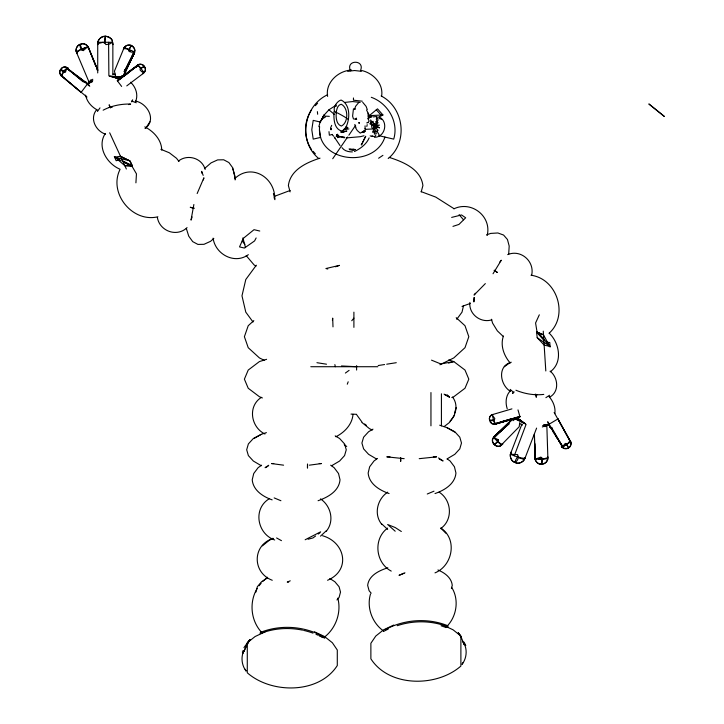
<?xml version="1.0" encoding="UTF-8"?>
<svg xmlns="http://www.w3.org/2000/svg" width="724" height="724" viewBox="0 0 724 724"><rect width="100%" height="100%" fill="white"/><g stroke="black" fill="none" stroke-linecap="round" stroke-linejoin="round"><path stroke-width="1.09" d="M328.986 131.641L329.357 135.216L332.425 134.42M365.077 128.112L365.077 125.876M473.876 297.591L473.867 301.926L474.473 297.654M373.702 123.822L374.408 123.723L374.408 129.288L376.752 127.895A2.842 2.842 0 0 0 376.752 125.116L375.756 124.103A2.652 2.652 0 0 0 373.05 124.103L372.055 125.116A2.842 2.842 0 0 0 372.055 127.895L374.408 129.288L374.408 127.741L373.747 127.18L374.724 125.261L379.466 127.895L377.113 126.51L377.023 127.225L374.399 125.949L372.851 132.501M493.94 437.93L494.401 436.273M103.116 42.291L98.609 43.449L97.704 44.617C97.224 40.245 100.808 36.073 105.288 36.2C112.799 37.286 116.473 43.802 105.849 44.598L105.396 43.531L104.256 43.322L105.288 36.2L105.061 42.291M161.751 150.158C161.642 139.904 153.578 131.234 144.782 126.872M307.546 464.147L307.483 468.102L307.483 464.229M547.878 457.839L547.86 456.853L547.118 457.867L543.317 458.98M336.045 106.401L336.072 105.043M143.171 72.744L142.918 73.703L144.8 71.785A5.186 5.177 0 0 0 145.289 68.373C144.637 64.336 139.343 62.997 136.791 65.603L137.777 65.622L140.212 67.549M511.551 453.496L511.117 452.084C507.886 459.333 516.293 468.003 518.701 456.392L517.705 455.785L517.678 454.618L510.311 454.256L510.239 456.002A7.747 7.747 0 0 0 523.307 461.034L524.131 459.577M546.376 342.162L549.788 342.543L550.041 346.47L544.149 345.104L537.208 337.665L536.529 331.845M134.012 53.567L134.447 52.771M334.045 111.442C333.646 118.084 333.719 128.465 341.312 130.917L343.221 130.41L347.764 127.406L345.629 127.116L344.995 128.881L343.882 129.37L347.764 127.406L344.995 128.881C350.117 120.664 351.068 104.736 341.131 100.057C336.28 100.907 330.135 112.039 337.719 113.044C341.33 115.089 345.194 116.89 348.389 119.541M569.489 447.251L570.186 446.364A5.186 5.177 0 0 0 570.965 443.007L557.923 418.943L570.702 441.866L566.53 444.455L568.548 448.002L566.63 443.595L565.272 443.423L562.105 447.206L563.01 447.948A5.186 5.177 0 0 0 566.358 448.753C569.598 448.5 571.851 444.898 570.702 441.866L554.141 412.454M135.913 182.846L136.456 173.86L132.112 166.411M508.682 254.196L509.189 246.042L507.452 239.508L503.587 235.056L497.877 232.974L490.691 233.409L486.619 234.866M134.112 53.603L133.822 52.526M129.334 49.666L131.288 45.467L128.465 50.146L129.198 51.522C135.225 53.802 136.691 50.164 132.592 46.218C130.61 43.829 123.858 45.286 124.818 48.019M133.994 51.639L134.166 53.359M337.565 134.184L336.732 135.596L338.416 136.501L344.651 137.406L344.027 137.949M554.846 413.648C555.751 407.494 553.109 401.168 549.064 396.598M368.091 113.116L368.091 117.161L369.267 115.514L366.57 110.012M318.85 126.718L320.252 121.342L322.298 118.528M332.416 320.307L332.696 318.126L332.995 326.877M64.508 72.101L64.689 70.717L63.766 71.079L64.563 72.038L64.137 72.49C57.513 69.223 64.047 64.78 68.128 68.318L67.06 67.495L60.952 75.558L86.989 97.052M519.751 422.599L519.199 426.735L500.42 445.93A5.892 5.883 0 0 1 492.754 438.536L494.112 436.536L508.963 423.721L494.049 437.703C488.609 440.283 497.126 450.02 501.488 445.124M134.402 52.906L134.564 51.938M381.548 96.41C383.919 84.056 373.195 73.015 361.683 70.527M370.507 593.961C366.435 607.572 372.136 622.911 383.62 631.047M319.601 126.619C316.216 162.42 374.516 168.963 384.933 137.044M487.18 235.454C491.94 216.431 471.487 200.367 453.93 208.811M366.833 126.474L367.186 124.618M366.715 122.899L367.991 122.709M570.186 442.183L570.295 441.206L570.811 442.346L569.897 440.545L570.268 441.169M131.189 46.083L131.288 45.467L131.135 46.046M498.248 439.649L498.574 441.314L494.248 444.663L497.587 441.45M353.013 414.318C352.262 424.391 344.543 432.454 335.846 436.762M452.609 397.177C458.265 404.291 456.364 414.979 450.084 421.115M463.532 305.628L462.012 312.153L456.744 319.311M193.869 204.512L191.027 220.114L192.113 216.947M372.055 135.488L371.783 136.528L370.163 135.84M255.898 592.087L257.337 586.73L261.563 581.725L267.446 577.978M451.405 588.576L452.274 585.354C451.495 577.671 444.572 572.675 437.93 569.978M203.326 179.968L203.915 177.796L197.154 193.543M421.196 191.887L422.916 185.579C420.87 169.045 403.178 161.914 389.286 157.407M87.685 47.73L88.781 48.336C86.418 41.892 76.491 41.775 81.595 50.182L82.554 49.965L83.332 48.571L82.255 49.983M547.471 460.256L547.652 458.772M454.5 413.042L456.22 407.585M355.538 109.08L353.457 108.844L352.597 116.166L353.457 118.926L355.946 119.207L356.308 118.075M143.56 67.133L144.338 66.255L140.13 68.581L140.085 69.947C143.117 74.427 146.773 71.667 144.945 67.296M97.722 42.291L98.355 40.662A7.747 7.747 0 0 1 112.292 40.635L112.881 44.617L112.672 44.01M519.226 417.305L516.701 418.029L516.248 419.35L517.452 419.214M375.783 135.406L374.761 136.546L372.48 136.23M512.854 419.639L514.194 418.617L520.402 420.336L518.149 418.789M569.951 440.826L567.634 443.767M354.461 109.469L355.62 106.274L358.914 102.31M134.429 52.843L134.827 50.644A5.892 5.883 0 0 0 125.071 46.508L123.84 48.318L124.157 47.874M347.285 384.209L348.181 381.792M510.71 453.215L521.986 423.947M526.104 424.336L514.284 455.785M517.579 457.052C510.348 466.03 522.294 464.374 524.828 458.654L536.602 428.101M519.398 457.758L524.013 458.292L525.28 457.541L524.837 458.645M67.06 67.495L65.459 72.156L64.563 72.038M135.343 102.003C138.664 95.369 135.886 86.998 130.564 82.246M503.451 336.017C500.022 345.23 503.931 355.9 510.23 362.968M360.425 70.753C365.511 59.413 345.357 59.413 350.452 70.753M60.146 70.101L59.712 72.762L60.952 75.558L81.115 92.355L60.336 74.572A5.186 5.177 0 0 1 59.802 71.187L60.753 69.07L61.25 69.287M242.377 651.048L243.87 651.473L247.282 643.274L249.843 639.627L247.545 644.188M330.542 128.058L331.701 125.333M115.424 75.224L114.455 71.169L123.795 48.418L123.487 49.114L124.474 48.571L127.967 49.096M123.352 75.966L133.976 51.893L134.601 52.191L125.089 70.309L133.976 51.893L134.465 52.707L134.257 51.802L134.456 52.752L123.406 75.93L134.465 52.68L133.976 51.893L134.329 52.988L125.089 70.309L131.026 58.572M374.082 126.184L374.408 126.51L373.05 121.315L371.783 121.858M493.994 436.681L494.619 436.129L494.42 437.169M257.219 588.386C248.712 602.386 250.83 621.708 262.513 633.265M539.317 314.804L535.579 322.995L536.964 331.511M131.759 101.921L132.673 99.912L131.849 101.107L136.32 102.781M243.852 650.74C240.694 657.093 241.707 665.465 246.133 671.094L245.174 669.266M493.496 437.504L512.556 419.078L493.877 436.789L493.759 437.685L494.067 436.554M123.198 76.482L134.311 53.06L128.311 63.866M321.447 120.311L323.999 114.962L321.872 119.08L325.375 117.044M311.591 109.813C303.528 121.722 303.528 137.777 311.591 149.687M320.732 121.478L323.601 115.65L328.922 109.813L335.855 105.333M243.87 651.473L246.631 646.007M65.341 69.766L64.861 70.717L65.45 69.613M256.142 237.952L254.586 240.92L244.422 248.061L239.517 246.902L243.409 238.287L254.015 229.68L259.771 231.037M462.998 662.541L462.039 664.361C466.455 658.731 467.469 650.36 464.319 644.016M562.105 447.206L561.399 446.047L562.105 447.206L565.417 445.151L566.132 443.821M96.654 109.722C89.314 118.347 95.722 131.017 105.514 134.175M120.736 77.531L121.822 75.586M123.985 71.676L125.605 68.744M373.937 127.333L374.724 125.261L379.466 125.116L373.937 126.637M117.822 79.975L119.913 78.391L119.858 76.997L118.79 77.559M326.298 531.235C334.687 521.18 330.968 505.913 320.515 498.881M63.169 72.717L62.146 74.744L62.183 76.509L60.626 75.088L61.549 76.011M149.913 121.84L145.85 128.012M369.149 137.895C366.38 144.302 360.57 148.565 354.461 151.533M364.244 130.546L362.923 132.148L364.109 132.619L362.824 131.768L361.005 132.655L362.923 132.148L365.303 129.641M349.077 148.954L349.583 149.262M570.25 442.147L570.24 441.115M247.282 643.536L249.843 639.627L243.952 647.591M564.421 445.857L565.399 445.034L564.521 445.703M367.91 122.51L369.168 121.134L368.018 118.655L369.349 116.655M332.714 158.746L347.611 137.017M348.859 135.198L355.62 125.333M454.5 415.305L449.45 422.49L444.102 426.608M97.459 111.451L99.993 107.876M493.026 273.753L501.298 260.215L499.859 261.934M105.233 133.605C96.582 146.818 106.926 163.841 120.112 169.271C108.12 192.892 132.22 222.947 157.886 216.793M475.387 293.265L474.057 295.075L485.333 283.6M256.314 265.201L245.789 279.518L241.979 295.835L245.789 312.153L253.029 321.999M372.417 122.98L370.697 119.931L370.697 122.709L369.873 123.822L374.408 126.51L374.172 126.085M63.984 71.558L64.816 71.585M80.998 92.527L87.613 83.776L82.02 79.749L83.378 81.604L87.613 83.776M534.918 443.758L535 458.292C536.131 464.736 543.742 467.306 542.321 458.138L541.335 457.984L540.113 459.007L541.326 458.265M123.759 48.49L124.854 47.684L124.139 47.992M143.551 73.196L126.763 85.894M351.746 320.741L353.9 318.126M259.038 585.761L261.12 583.273M262.513 581.616L267.31 577.218M91.097 79.667L87.514 83.903L89.224 85.197M336.959 599.952L339.076 597.454L340.515 592.087L339.076 586.73L334.85 581.725L329.8 578.512M124.311 75.35L123.614 76.147L129.732 71.649M144.185 66.327L140.999 68.59M388.182 158.529C408.372 142.085 404.083 107.677 381.141 95.948M445.658 627.554C456.609 617.635 459.622 599.97 451.658 587.336M315.356 105.677L317.61 103.206M510.791 390.453C505.723 394.978 505.198 402.607 507.216 408.752M549.145 333.212C568.865 315.474 557.218 278.722 531.018 275.238M387.621 528.086C373.005 538.828 375.394 562.801 391.232 571.1M376.317 124.537L378.109 122.709L375.684 121.596L376.752 125.116M498.655 442.473L501.723 444.219L502.836 444.065L501.044 444.907L502.356 444.554M512.619 419.06L494.049 437.703L493.578 437.206L508.963 423.721L499.207 432.527M514.103 391.82L512.529 393.358L513.723 392.544L510.158 389.376M269.047 498.881C252.64 508.954 257.282 533.977 274.704 539.986M387.657 492.148C377.204 499.18 373.484 514.447 381.874 524.511M440.572 528.674C453.224 519.913 451.857 500.203 439.124 492.148M89.74 81.785L87.514 83.903L92.419 81.74M512.945 418.626L493.958 436.871M145.035 128.51C156.918 120.03 147.56 103.414 135.524 101.043M320.515 536.149L326.298 530.783M253.825 320.605L248.223 325.719L244.395 336.705L248.223 347.692L259.427 357.928L264.387 360.371M144.257 66.382L143.488 67.024M92.808 79.251L87.514 83.903L92.817 80.708M204.512 168.547L211.073 162.882L217.625 159.895L223.698 159.787L228.902 162.556L232.875 168.022L235.255 178.928M213.833 238.495L210.557 241.327L204.005 244.314L197.933 244.422L192.729 241.653L188.756 236.187L186.294 228.395M368.018 118.655L371.783 116.483L369.312 117.46M76.129 51.54L76.02 50.056A6.597 6.588 0 0 1 87.007 45.413L87.993 46.526L83.269 50.662L82.554 49.965M549.661 397.159C559.616 391.747 558.186 377.629 550.186 371.15M505.352 427.133L494.23 436.454L494.049 437.703L498.374 439.767M513.054 420.689L515.624 418.535M382.924 114.962L369.258 115.65L377.521 108.844L382.924 114.962L378.136 117.369M504.32 366.706L510.329 362.407M262.378 545.851L269.265 540.312L272.858 538.285M247.282 642.758L255.092 636.541L265.265 631.771M61.585 68.201L62.535 67.585A5.186 5.177 0 0 1 65.947 67.124L68.3 68.418L67.314 68.436M375.756 131.696L378.109 130.302L372.489 124.537M374.408 137.252C384.833 137.578 388.725 122.094 379.638 117.207M261.4 397.358C247.454 406.209 250.803 427.214 264.966 434.02M248.468 642.369L247.282 643.274L247.282 672.786C271.31 693.972 318.922 694.216 337.293 665.546L337.293 650.007L332.379 642.758L324.578 636.541L314.397 631.771M570.059 442.264L570.593 441.939M118.673 79.332L138.51 64.526L138.076 64.816M138.003 64.879L122.039 76.943L120.673 78.708L117.695 77.097L115.632 77.577L118.293 78.201M123.56 76.482L127.071 73.83M137.587 65.902L135.831 67.223L137.587 65.884M315.592 536.004L312.976 537.941L308.098 539.226M318.207 534.059L319.954 532.764M489.659 420.481L491.868 423.621L494.854 424.11M345.384 373.059L349.095 370.362M178.412 161.099C187.407 153.76 202.168 158.031 205.154 169.452M187.073 227.644C176.937 237.454 159.651 231.246 157.361 217.462M261.599 465.188L258.106 467.695L253.726 473.523L252.224 479.777C253.101 490.293 263.029 496.7 272.152 499.868M377.521 458.455L374.027 460.962L369.647 466.79L368.154 473.053C369.068 484.012 379.675 490.311 389.087 493.56M324.551 637.029C336.017 628.079 341.547 612.26 337.809 598.115M492.058 414.581C487.65 416.979 489.017 423.024 494.311 419.92L494.836 418.662L492.058 414.581L494.854 424.309L494.365 424.282L496.347 423.893L494.917 422.87L493.913 420.834M493.198 414.381L511.931 408.87M235.065 178.303C251.753 162.963 275.048 177.652 274.758 198.575M248.35 254.676C234.603 264.776 215.236 254.214 213.091 238.142M327.592 94.744C303.519 105.948 297.745 141.442 318.741 158.529M378.616 158.23L382.924 155.352M268.722 465.27L265.084 467.695L267.989 466.238M545.887 397.684L549.543 395.259M84.654 47.938L83.522 48.68L84.871 47.847M550.24 371.783C563.073 362.57 559.543 342.968 549.181 333.158M565.417 445.151L566.53 444.455M558.095 418.834L545.027 426.662M434.997 572.874C452.744 565.661 457.74 538.891 440.753 528.031L445.903 533.235M120.808 77.866L119.913 78.391M373.874 126.818L376.181 126.021M372.978 429.151L368.579 431.748L363.611 437.187L361.909 443.034L363.611 448.871L368.579 454.31L376.498 458.989M331.673 465.713L339.592 461.043L344.561 455.604L346.262 449.758L344.561 443.921L339.592 438.482L335.194 435.884M446.907 458.989L454.817 454.31L459.794 448.871L461.487 443.034L459.794 437.187L454.817 431.748L446.907 427.622L439.685 425.196M364.009 135.741L360.29 136.7L346.316 137.922M254.233 438.364L261.264 434.346L266.423 432.617M511.497 419.296L512.438 418.798L506.157 420.508M489.686 420.572L493.496 419.594M261.264 434.346L253.355 438.482L248.377 443.921L246.685 449.758L248.377 455.604L253.355 461.043L261.264 465.713M305.166 539.76L320.642 531.823M337.646 137.678L339.846 136.574M383.412 631.473L388.227 629.084M439.921 364.769L453.785 357.928L464.998 347.692L468.817 336.705L464.998 325.719L456.192 317.673M327.574 580.268C351.131 570.259 345.267 542.204 322.569 535.742M273.256 538.421C252.151 544.756 251.97 572.675 272.26 580.268M393.766 625.038L383.593 629.817L375.783 636.034L370.878 643.274L370.878 658.813C389.25 687.483 436.862 687.239 460.889 666.053L460.889 636.541L458.328 632.894L460.889 636.541L464.292 644.749L462.464 641.102M108.591 42.291L108.881 75.893M103.143 110.184C111.559 105.713 121.143 103.84 130.628 104.048L128.573 104.6M492.718 414.409L491.134 415.295A5.186 5.177 0 0 0 489.415 418.255L489.352 419.386M83.948 81.369L83.052 81.74L67.739 68.979L83.378 81.604M290.243 580.82L287.256 582.078L288.695 582.132M403.992 573.245L399.014 575.354L404.96 572.829M76.282 51.476L87.993 46.526M89.821 81.975L89.115 82.274L76.5 52.409C75.097 49.368 77.106 45.033 80.192 44.417M318.071 500.718C327.764 497.352 339.058 491.189 340.018 479.777L338.524 473.523L334.135 467.695L330.651 465.188M435.006 493.56C444.418 490.311 455.025 484.012 455.948 473.053L454.446 466.79L450.066 460.962L447.45 459.079M427.26 494.003L433.993 491.18M546.077 425.712L548.919 424.536L547.787 422.707M451.803 397.548L453.785 396.734L464.998 388.254L468.817 379.15L464.998 370.055L453.785 361.575L448.654 359.964M511.271 362.235C497.135 365.873 499.895 384.743 510.275 391.286M369.349 117.523L371.385 116.718M387.838 567.779C379.295 570.53 368.833 575.318 367.656 585.354L369.095 590.721L371.213 593.218M274.55 196.304L290.143 190.475M320.026 158.149C306.65 162.42 290.279 169.887 288.387 185.579L290.107 191.887M542.303 426.979L548.919 424.536L543.561 424.798M335.529 266.785L339.42 265.382L325.918 268.532L327.782 269.011M351.547 70.065C338.416 70.563 325.067 82.617 327.628 96.41M362.914 132.121L365.511 131.198L364.697 130.619M462.002 306.415L470.166 303.492M547.471 460.256A6.597 6.588 0 0 1 535.552 460.636L535.027 459.242L540.928 457.088L541.335 457.984M452.952 226.377L458.944 224.431L465.677 217.788L461.514 214.947L451.658 217.408M266.613 359.321L259.427 361.575L248.223 370.055L244.395 379.15L248.223 388.254L259.427 396.734L262.405 397.947M567.462 448.509L563.58 448.283L561.272 445.894L562.195 446.237M494.818 424.183L520.013 416.943L517.995 409.902M490.067 421.784L490.673 422.599A5.186 5.177 0 0 0 493.687 424.255L512.873 419.033M448.545 363.086L453.785 361.575L440.771 363.928L431.504 360.145M514.194 418.617L494.999 424.128M495.569 424.101L518.194 417.603M503.108 421.223L506.275 420.318M508.384 419.712L511.551 418.807M343.42 132.085L340.696 132.021L346.859 131.035L341.429 132.546M500.936 421.929L504.067 421.078M119.496 159.859L116.175 160.728L114.528 157.153L120.519 156.312L129.668 160.755L132.392 165.941M507.696 254.613C520.674 249.101 534.565 261.12 531.751 274.794M491.849 319.818C480.808 323.438 468.573 314.144 469.894 302.415M570.014 442.056L570.521 441.984M353.964 149.153L349.529 149.343M117.695 77.097L115.632 77.577L119.668 78.482M348.932 128.917L343.303 129.75M369.195 116.881L371.738 116.311M538.656 459.125L539.977 458.844L538.412 459.134M515.678 418.201L516.701 418.029M378.209 365.529L384.589 364.534M386.716 364.199L396.281 362.697M309.356 465.17L321.366 463.577L319.239 463.514M347.728 71.305L354.588 70.527L361.448 71.305M345.013 102.392L352.597 101.55L360.172 102.392M373.032 116.908L377.023 116.483M544.584 424.997L548.919 424.536L542.81 425.603L543.787 425.576M338.687 137.162L336.135 136.212M515.922 390.236C524.701 393.847 534.312 395.539 543.769 394.399M343.972 131.958L343.475 131.967M365.593 129.334L365.113 128.51L365.593 129.334L375.892 128.809M419.214 458.672L436.59 456.853L433.332 456.763M129.252 50.816L130.673 50.752L128.999 50.454M545.091 425.54L546.837 425.477L547.869 457.885C548.367 461.079 543.814 465.414 541.443 463.55M551.941 428.165L552.548 430.391L548.774 424.626L551.941 428.165L562.702 446.835L551.335 428.183L552.294 428.156M535.027 459.242L547.905 458.826M389.992 456.754L386.806 456.853L404.182 458.672M109.179 107.414L112.157 107.324M273.744 463.523L271.581 463.577L283.582 465.17M97.921 42.291L112.854 42.291M347.493 70.527L350.534 70.527M310.795 366.715L377.865 366.724M124.836 165.687L132.347 165.896L124.836 165.687L114.283 156.61M352.597 149.488L355.547 149.506L353.393 150.42L350.543 149.307M351.022 414.092L356.606 414.318M324.578 116.13L329.32 116.338M341.475 365.964L356.606 366.724M352.389 151.922C348.506 151.904 344.38 151.035 342.018 147.66M115.831 77.803L109.749 76.147L121.161 76.961M113.08 74.047L115.324 74.264M350.85 149.497L352.597 149.687M562.467 446.663L562.123 446.979M362.262 101.188L353.457 100.184L353.457 97.966M355.946 119.207L356.688 119.297L356.072 118.817M373.05 131.696L374.408 131.877M116.881 76.663L118.283 77.341L109.749 76.147L119.55 78.825M518.312 420.038L520.402 420.336L516.103 417.458L518.312 420.038L520.402 420.336L517.189 417.757M316.931 362.697L326.506 364.199M117.695 77.902L115.632 77.577L122.211 76.961L122.926 75.513M339.257 136.51L344.651 137.406M565.544 445.07L566.467 445.043L566.059 443.857M320.596 122.094L313.211 120.374L311.791 129.75L313.211 139.126L320.596 137.406L319.438 129.75M378.842 135.66L393.711 139.126C398.987 121.922 387.765 103.125 371.285 97.297M193.987 208.168L190.249 207.29L194.05 208.24M121.315 160.855L114.528 157.153L129.668 160.755M378.942 118.446L381.557 119.17M363.312 132.42L362.679 132.211L363.484 132.347M498.076 440.409L496.727 439.957L497.922 440.735M535.271 394.155L537.145 394.815M441.088 625.753L446.047 627.527M421.169 191.643L435.721 197.082L454.066 208.72M510.311 454.256L524.429 459.695M64.192 71.685L64.662 72.029L60.87 69.205M550.077 347.067L543.489 334.805L536.547 331.981L543.824 339.954M160.9 149.307L169.307 152.773L176.529 158.294L178.991 161.488M536.556 331.909L543.489 334.805M274.179 497.913L280.912 500.727M124.193 47.503L134.782 51.974M115.007 75.957L115.858 76.319M117.795 77.133L118.283 77.341M119.306 77.776L119.84 78.002M515.026 418.915L525.38 423.784L520.294 420.047M442.898 625.038L453.079 629.817L460.889 636.034M372.317 430.029L369.475 428.662L361.928 422.49M114.528 157.153L119.478 159.561M122.437 161.009L132.329 165.823L130.121 161.063L120.519 156.312M319.945 635.808L324.759 638.206M122.673 161L132.329 165.823L130.447 165.823L124.057 162.339M439.215 459.025L443.088 460.962L438.545 457.939M519.497 423.531L522.529 425.051M444.798 394.661L449.45 397.051L447.043 394.743M444.102 394.146L449.45 397.051M518.782 420.119L525.38 423.784L518.601 419.287M97.423 110.021C91.631 107.071 86.826 101.641 85.595 95.143M276.586 537.941L281.464 540.665M446.907 427.622L454.817 432.137M255.961 266.106L254.124 264.948L246.196 255.626M401.331 531.506L395.195 527.524L387.657 524.511L395.195 531.208M537.208 337.665L550.041 346.47L538.303 332.651L536.547 331.981L544.041 340.027M67.124 67.712L68.083 68.988L66.689 67.975M70.165 70.907L66.635 68.047L81.477 78.952M364.606 423.965L366.389 425.296M69.64 70.201L71.405 71.54M81.124 78.88L85.541 82.219M87.197 84.328L89.758 86.265M344.199 444.572L346.742 446.5M66.635 68.047L81.35 79.369M63.042 70.97L63.911 71.649M61.649 76.101L61.269 75.142L62.029 76.264M143.533 65.413L142.556 64.78A5.186 5.177 0 0 0 139.153 64.309L117.207 80.599L121.632 86.446M328.922 109.813L334.316 114.356M362.742 102.337L366.082 106.356L367.285 109.559M360.335 133.198L357.294 130.564L355.746 128.094M381.874 524.049L387.657 529.416M503.216 336.434L497.352 330.868L492.591 323.121L491.442 319.248M493.325 437.332L501.596 445.323M242.377 652.279L243.309 653.202M370.697 122.709L371.593 123.623M546.285 342.443L550.041 346.47M332.361 134.845L333.628 136.212M376.263 109.813L381.584 115.65M313.094 151.343L315.356 153.814M459.116 214.657L463.441 219.743M242.133 240.965L244.92 244.278M87.486 83.939L85.55 81.631L86.346 83.016M80.147 44.39L81.884 49.105M138.04 64.68L144.148 72.753M356.878 415.042L361.928 421.983M460.889 636.45L458.328 632.894L460.889 636.812M340.036 145.615L334.334 137.171L335.067 138.203M552.765 431.323L562.702 446.835M547.67 421.522L549.362 424.255M558.919 440.925L560.086 442.807M550.149 426.816L551.326 428.735M556.059 436.391L557.236 438.31M559.598 442.138L560.783 444.056M560.43 442.907L562.005 445.577L561.788 445.179M377.023 131.162L379.638 135.813M464.129 642.188L465.794 645.546M110.473 107.749L109.116 104.808L110.473 107.813M109.677 132.782L126.365 169.018M274.125 197.761L274.966 199.688M95.704 66.137L88.364 47.404L97.885 70.309M88.364 47.404L97.631 69.857M80.355 49.757L77.215 52.155L76.88 53.368L76.5 52.409M96.518 68.228L97.333 70.309M203.173 175.389L201.625 171.344L202.105 173.434M535.136 457.776L534.946 457.269L534.991 458.247L534.43 434.011M354.796 124.51L355.946 127.605M232.793 168.9L234.811 175.688L235.119 179.932M242.884 237.915L245.508 247.644M375.43 130.447L376.317 133.84L374.408 134.103L374.408 130.582M273.428 193.607L274.704 198.675M334.859 364.597L335.348 366.724M541.525 463.559L541.633 464.22L541.661 459.025M317.374 111.641L317.673 114.265M543.253 331.149L545.806 370.959M536.131 395.114L536.267 397.268L536.149 395.069M534.375 434.626L535 458.292M400.644 458.41L400.689 461.369L400.689 457.505M441.423 393.784L441.423 425.839M430.952 392.544L430.952 425.839M356.606 365.647L356.606 370.055M353.9 312.153L353.9 327.366M112.854 43.404L112.854 74.771M97.722 43.404L97.722 72.943M302.532 630.151A66.174 57.585 8.8 0 0 260.178 633.636L260.359 632.45A66.174 57.585 8.8 0 1 322.995 636.387L322.813 637.572A66.174 57.585 8.8 0 0 318.976 635.636M303.6 630.387A66.174 57.585 8.8 0 1 312.985 633.147M316.017 634.324A66.174 57.585 8.8 0 1 317.999 635.183M397.232 625.699A66.174 57.585 -8.8 0 1 447.993 626.903L447.803 625.717A66.174 57.585 -8.8 0 0 385.168 629.663M336.217 112.283C335.936 116.98 335.99 124.32 341.357 126.057C348.687 122.618 348.506 107.668 341.221 104.238C337.628 104.871 336.751 109.243 336.217 112.283M361.9 143.696L361.81 144.872L361.186 144.809L361.9 143.696M331.239 128.682L331.058 129.804L330.678 129.125L331.239 128.682M376.752 117.523L376.317 119.17L377.023 121.858L378.109 119.931L376.752 117.523M359.439 122.564L359.195 123.469L358.651 122.609L359.439 122.564M365.656 136.347L362.326 143.035L365.656 136.347M494.311 444.509L494.329 444.482M349.982 149.325L349.9 149.859L352.172 149.551L349.982 149.325M138.356 65.097L117.496 80.97L138.356 65.097M664.288 116.392L648.985 104.057L664.288 116.392M519.886 416.49L494.709 423.802L519.886 416.49M338.696 135.569L336.714 134.61L338.696 135.569M497.406 272.468L494.239 270.296L497.406 272.468M549.688 425.784L548.955 424.508L549.932 427.359L549.688 425.784M494.049 437.703L493.877 436.789L494.049 437.703"/></g></svg>
